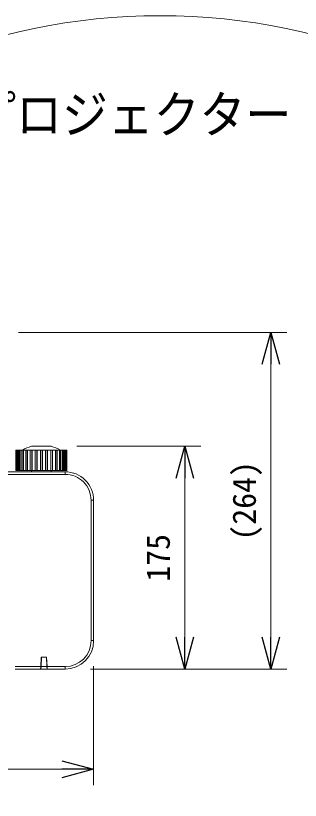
# Model space of a CAD drawing. Units: millimetres, scale not verified. Extents: x -63 to 109, y -56 to 63.
# Drawn here: x -14.2 to 8.1, y 1 to 62.6 of the extents above; entities that cross this region are included whole.
import ezdxf
from ezdxf.enums import TextEntityAlignment as Align

# ---------------------------------------------------------------- set-up
doc = ezdxf.new("R2010")
doc.units = ezdxf.units.MM
doc.header["$LTSCALE"] = 0.125
doc.layers.add('0-0_0', color=7, linetype='Continuous')
doc.layers.add('0-1_MOJI1', color=7, linetype='Continuous')
doc.layers.add('0-4_SUNPO', color=3, linetype='Continuous', lineweight=18)
doc.layers.add('0-5_GAIKEI', color=7, linetype='Continuous', lineweight=18)
doc.styles.add('ＭＳ ゴシック', font='')
doc.styles.get('ＭＳ ゴシック').set_extended_font_data('MS Gothic')

# ---------------------------------------------------------------- blocks, each defined once
blk = doc.blocks.new('_Open30')
at = {"layer": '0-0_0'}
blk.add_line((0, 0), (-1, 0), dxfattribs=at)
blk.add_lwpolyline([(-1, 0.26795), (0, 0), (-1, -0.26795)], dxfattribs=at)
blk = doc.blocks.new('D2')
at = {"layer": '0-4_SUNPO'}
for p, q in [((6.8929, 199.0234), (6.8929, 189.6749)), ((56.6929, 199.0234), (56.6929, 189.6749)), ((9.3929, 190.9249), (54.1929, 190.9249))]:
    blk.add_line(p, q, dxfattribs=at)
at = {"layer": '0-4_SUNPO', "xscale": 2.5, "yscale": 2.5, "rotation": 180}
blk.add_blockref('_Open30', (6.8929, 190.9249), dxfattribs=at)
at = {"layer": '0-4_SUNPO', "xscale": 2.5, "yscale": 2.5}
blk.add_blockref('_Open30', (56.6929, 190.9249), dxfattribs=at)
at = {"layer": '0-4_SUNPO', "color": 7, "style": 'ＭＳ ゴシック'}
blk.add_text('498', height=1.833, dxfattribs=at).set_placement((29.9179, 191.5499), align=Align.BOTTOM_LEFT)
blk = doc.blocks.new('D3')
at = {"layer": '0-4_SUNPO'}
for p, q in [((50.7929, 225.2334), (71.8456, 225.2334)), ((70.5956, 222.7334), (70.5956, 201.2834)), ((56.4528, 198.7834), (71.8456, 198.7834))]:
    blk.add_line(p, q, dxfattribs=at)
at = {"layer": '0-4_SUNPO', "xscale": 2.5, "yscale": 2.5}
for p, rotation in [((70.5956, 225.2334), 90), ((70.5956, 198.7834), 270)]:
    blk.add_blockref('_Open30', p, dxfattribs=dict(at, rotation=rotation))
at = {"layer": '0-4_SUNPO', "color": 7, "style": 'ＭＳ ゴシック'}
blk.add_text('(264)', height=1.833, rotation=90, dxfattribs=at).set_placement((69.9706, 208.8834), align=Align.BOTTOM_LEFT)
blk = doc.blocks.new('D4')
at = {"layer": '0-4_SUNPO'}
for p, q in [((55.361, 216.2834), (65.0956, 216.2834)), ((63.8456, 201.2834), (63.8456, 213.7834)), ((56.4528, 198.7834), (65.0956, 198.7834))]:
    blk.add_line(p, q, dxfattribs=at)
at = {"layer": '0-4_SUNPO', "xscale": 2.5, "yscale": 2.5}
for p, rotation in [((63.8456, 216.2834), 90), ((63.8456, 198.7834), 270)]:
    blk.add_blockref('_Open30', p, dxfattribs=dict(at, rotation=rotation))
at = {"layer": '0-4_SUNPO', "color": 7, "style": 'ＭＳ ゴシック'}
blk.add_text('175', height=1.833, rotation=90, dxfattribs=at).set_placement((63.2206, 205.6584), align=Align.BOTTOM_LEFT)

msp = doc.modelspace()

# ---------------------------------------------------------------- linework, layer by layer
at = {"layer": '0-5_GAIKEI'}
for p, q in [((-14.1915, 26.8865), (-14.1915, 28.4865)), ((-14.177, 28.4865), (-14.1915, 28.4865)), ((-14.1488, 28.4865), (-14.177, 28.4865)), ((-14.1189, 28.4865), (-14.1488, 28.4865)), ((-14.0467, 28.4865), (-14.1189, 28.4865)), ((-13.9623, 28.4865), (-14.0467, 28.4865)), ((-13.8638, 28.4865), (-13.9623, 28.4865)), ((-13.7285, 28.4865), (-13.8638, 28.4865)), ((-13.6079, 28.4865), (-13.7285, 28.4865)), ((-13.4277, 28.4865), (-13.608, 28.4865)), ((-13.2904, 28.4865), (-13.4277, 28.4865)), ((-13.0731, 28.4865), (-13.2904, 28.4865)), ((-11.4472, 28.4865), (-13.0731, 28.4865)), ((-12.9645, 28.7865), (-11.4283, 28.7865)), ((-11.3198, 28.4865), (-11.4471, 28.4865)), ((-11.1024, 28.4865), (-11.3198, 28.4865)), ((-10.9652, 28.4865), (-11.1024, 28.4865)), ((-10.7849, 28.4865), (-10.9652, 28.4865)), ((-10.7577, 28.4865), (-10.7849, 28.4865)), ((-10.6644, 28.4865), (-10.7577, 28.4865)), ((-10.5291, 28.4865), (-10.6644, 28.4865)), ((-10.5003, 28.4865), (-10.5291, 28.4865)), ((-10.4306, 28.4865), (-10.5003, 28.4865)), ((-10.3461, 28.4865), (-10.4306, 28.4865)), ((-10.317, 28.4865), (-10.3461, 28.4865)), ((-10.2739, 28.4865), (-10.317, 28.4865)), ((-10.244, 28.4865), (-10.2739, 28.4865)), ((-10.2013, 28.4865), (-10.244, 28.4865)), ((-10.2013, 26.8865), (-10.2013, 28.4865)), ((-55.6564, 26.7865), (-10.3364, 26.7865)), ((-14.1915, 26.8865), (-14.177, 26.8865)), ((-14.177, 26.8865), (-14.1488, 26.8865)), ((-14.1488, 26.8865), (-14.1189, 26.8865)), ((-14.1189, 26.8865), (-14.0467, 26.8865)), ((-14.0467, 26.8865), (-13.9623, 26.8865)), ((-13.9623, 26.8865), (-13.8638, 26.8865)), ((-13.8638, 26.8865), (-13.7285, 26.8865)), ((-13.7285, 26.8865), (-13.6079, 26.8865)), ((-13.608, 26.8865), (-13.4277, 26.8865)), ((-13.4277, 26.8865), (-13.2904, 26.8865)), ((-13.2904, 26.8865), (-13.0731, 26.8865)), ((-13.0731, 26.8865), (-11.4472, 26.8865)), ((-12.9645, 26.8865), (-12.9645, 26.7865)), ((-11.4471, 26.8865), (-11.3198, 26.8865)), ((-11.4283, 26.7865), (-11.4283, 26.8865)), ((-11.3198, 26.8865), (-11.1024, 26.8865)), ((-11.1024, 26.8865), (-10.9652, 26.8865)), ((-10.9652, 26.8865), (-10.7849, 26.8865)), ((-10.7849, 26.8865), (-10.7577, 26.8865)), ((-10.7577, 26.8865), (-10.6644, 26.8865)), ((-10.6644, 26.8865), (-10.5291, 26.8865)), ((-10.5291, 26.8865), (-10.5003, 26.8865)), ((-10.5003, 26.8865), (-10.4306, 26.8865)), ((-10.4306, 26.8865), (-10.3461, 26.8865)), ((-10.3461, 26.8865), (-10.317, 26.8865)), ((-10.317, 26.8865), (-10.2739, 26.8865)), ((-10.2739, 26.8865), (-10.244, 26.8865)), ((-10.244, 26.8865), (-10.2013, 26.8865)), ((-8.1401, 24.9865), (-8.1431, 24.9865)), ((-8.0964, 24.5465), (-8.0964, 13.5265)), ((-10.3364, 11.2865), (-14.2568, 11.2865))]:
    msp.add_line(p, q, dxfattribs=at)
at = {"layer": '0-5_GAIKEI', "color": 1}
for p, q in [((-14.177, 26.8865), (-14.177, 28.4865)), ((-14.1488, 26.8865), (-14.1488, 28.4865)), ((-14.1189, 26.8865), (-14.1189, 28.4865)), ((-14.0758, 26.8865), (-14.0758, 28.4865)), ((-14.0467, 26.8865), (-14.0467, 28.4865)), ((-13.9623, 26.8865), (-13.9623, 28.4865)), ((-13.8926, 26.8865), (-13.8926, 28.4865)), ((-13.8638, 26.8865), (-13.8638, 28.4865)), ((-13.7285, 26.8865), (-13.7285, 28.4865)), ((-13.6352, 26.8865), (-13.6352, 28.4865)), ((-13.6079, 26.8865), (-13.6079, 28.4865)), ((-13.4277, 26.8865), (-13.4277, 28.4865)), ((-13.3149, 26.8865), (-13.3149, 28.4865)), ((-13.2904, 26.8865), (-13.2904, 28.4865)), ((-13.0731, 26.8865), (-13.0731, 28.4865)), ((-12.9457, 26.8865), (-12.9457, 28.4865)), ((-12.9251, 26.8865), (-12.9251, 28.4865)), ((-12.6848, 26.8865), (-12.6848, 28.4865)), ((-12.6802, 26.8865), (-12.6802, 28.4865)), ((-12.5438, 26.8865), (-12.5438, 28.4865)), ((-12.5279, 26.8865), (-12.5279, 28.4865)), ((-12.2766, 26.8865), (-12.2766, 28.4865)), ((-12.2661, 26.8865), (-12.2661, 28.4865)), ((-12.1267, 26.8865), (-12.1267, 28.4865)), ((-12.1162, 26.8865), (-12.1162, 28.4865)), ((-11.8649, 26.8865), (-11.8649, 28.4865)), ((-11.849, 26.8865), (-11.849, 28.4865)), ((-11.7127, 26.8865), (-11.7127, 28.4865)), ((-11.7081, 26.8865), (-11.7081, 28.4865)), ((-11.4678, 26.8865), (-11.4678, 28.4865)), ((-11.4472, 26.8865), (-11.4472, 28.4865)), ((-11.3198, 26.8865), (-11.3198, 28.4865)), ((-11.1024, 26.8865), (-11.1024, 28.4865)), ((-11.078, 26.8865), (-11.078, 28.4865)), ((-10.9652, 26.8865), (-10.9652, 28.4865)), ((-10.7849, 26.8865), (-10.7849, 28.4865)), ((-10.7577, 26.8865), (-10.7577, 28.4865)), ((-10.6644, 26.8865), (-10.6644, 28.4865)), ((-10.5291, 26.8865), (-10.5291, 28.4865)), ((-10.5003, 26.8865), (-10.5003, 28.4865)), ((-10.4306, 26.8865), (-10.4306, 28.4865)), ((-10.3461, 26.8865), (-10.3461, 28.4865)), ((-10.317, 26.8865), (-10.317, 28.4865)), ((-10.2739, 26.8865), (-10.2739, 28.4865)), ((-10.244, 26.8865), (-10.244, 28.4865)), ((-10.2159, 26.8865), (-10.2159, 28.4865)), ((-10.3364, 26.5865), (-55.6564, 26.5865)), ((-10.3364, 26.5865), (-10.3364, 26.7865)), ((-8.2964, 13.5265), (-8.0964, 13.5265)), ((-12.2457, 11.4865), (-12.2064, 12.2365)), ((-12.1861, 12.2265), (-12.2249, 11.4865)), ((-12.2069, 12.2265), (-11.7859, 12.2265)), ((-12.2064, 12.2365), (-11.7864, 12.2365)), ((-11.8061, 12.2265), (-11.8064, 12.2365)), ((-11.7673, 11.4865), (-11.8061, 12.2265)), ((-11.7864, 12.2365), (-11.7471, 11.4865)), ((-14.2471, 11.4865), (-12.2457, 11.4865)), ((-12.2562, 11.2865), (-12.2457, 11.4865)), ((-12.2353, 11.2865), (-12.2406, 11.5852)), ((-12.2353, 11.2865), (-12.2249, 11.4865)), ((-12.2249, 11.4865), (-11.7673, 11.4865)), ((-11.7673, 11.4865), (-11.7568, 11.2865)), ((-11.7518, 11.5753), (-11.7568, 11.2865)), ((-11.7559, 11.3365), (-11.7393, 11.3365)), ((-11.7471, 11.4865), (-10.3364, 11.4865)), ((-11.7471, 11.4865), (-11.7366, 11.2865)), ((-10.3364, 11.2865), (-10.3364, 11.4865))]:
    msp.add_line(p, q, dxfattribs=at)
msp.add_lwpolyline([(-8.2964, 13.5265), (-8.2964, 24.5465), (-8.0964, 24.5465)], dxfattribs=at)
msp.add_circle((-2.8833, 13.5253), 49.0805, dxfattribs=at)
at = {"layer": '0-5_GAIKEI'}
for centre, radius in [((-10.142, 26.778), 0.000000889), ((-10.142, 26.778), 0.00000125), ((-10.142, 26.778), 0.00000205), ((-10.142, 26.778), 0.00001), ((-10.142, 26.778), 0.00001), ((-10.142, 26.778), 0.0000016), ((-10.142, 26.778), 0.00000102), ((-10.142, 26.778), 0.00000103), ((-10.142, 26.778), 0.000000607), ((-10.142, 26.778), 0.000000304), ((-10.142, 26.778), 0.000000162), ((-10.142, 26.778), 0.000000106), ((-10.142, 26.778), 0.0000000878), ((-10.142, 26.778), 0.0000001), ((-9.8248, 26.7259), 0.00134), ((-9.824, 26.7282), 0.00111), ((-9.8245, 26.7267), 0.00048), ((-9.8245, 26.7269), 0.0003), ((-9.8244, 26.727), 0.00022), ((-8.1005, 13.3913), 0.00000386), ((-8.1005, 13.3913), 0.00001), ((-8.1005, 13.3913), 0.00003), ((-8.1005, 13.3913), 0.00001), ((-8.1005, 13.3913), 0.00001), ((-8.1005, 13.3913), 0.00001), ((-8.1005, 13.3913), 0.00000439), ((-8.1005, 13.3913), 0.00000198), ((-8.1005, 13.3913), 0.000000874), ((-8.1005, 13.3913), 0.000000424), ((-8.1005, 13.3913), 0.000000162), ((-8.1005, 13.3913), 0.0000000656), ((-8.1005, 13.3913), 0.000000141), ((-8.1005, 13.3913), 0.000000219)]:
    msp.add_circle(centre, radius, dxfattribs=at)
for centre, radius, start, end in [((-12.1964, 25.8865), 3, 104.83512, 119.92645), ((-12.1964, 25.8865), 3, 60.0735, 75.16483), ((-10.3364, 24.5465), 2.24, 359.99996, 90), ((-9.7291, 26.4415), 0.25, 72.22949, 77.07368), ((-10.3364, 13.5265), 2.24, 269.99998, 359.99996), ((-8.3922, 12.9089), 0.2, 342.37704, 357.35395)]:
    msp.add_arc(centre, radius, start, end, dxfattribs=at)
at = {"layer": '0-5_GAIKEI', "color": 1}
for centre, start, end in [((-10.3364, 24.5465), 359.99996, 90), ((-10.3364, 13.5265), 269.99998, 359.99996)]:
    msp.add_arc(centre, 2.04, start, end, dxfattribs=at)

# ---------------------------------------------------------------- block references
at = {"layer": '0-4_SUNPO'}
for name in ['D3', 'D4', 'D2']:
    msp.add_blockref(name, (-64.7893, -187.4969), dxfattribs=at)

# ---------------------------------------------------------------- texts
at = {"layer": '0-1_MOJI1', "style": 'ＭＳ ゴシック', "width": 0.9}
msp.add_text('ＤＬＰ方式プロジェクター（レンズ、天吊り金具付）', height=2.933, dxfattribs=at).set_placement((-35.7893, 52.5031), align=Align.BOTTOM_LEFT)

doc.saveas('drawing.dxf')
